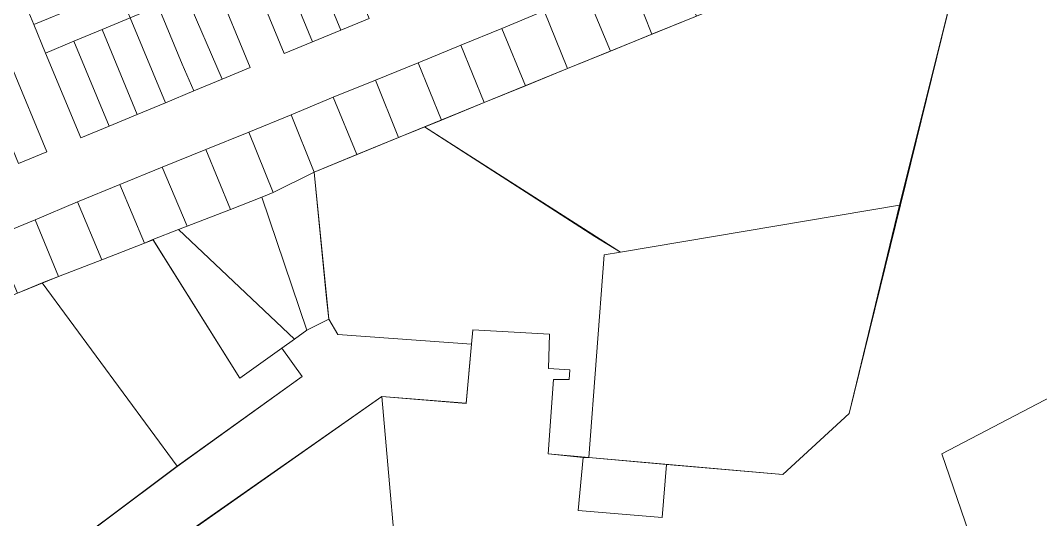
# Model space of a CAD drawing. Header units: metres. Extents: x 3873 to 16340, y -5213 to 3289.
# Drawn here: x 4135.6 to 4469, y 2550.4 to 2713.3 of the extents above; entities that cross this region are included whole.
import ezdxf

# ---------------------------------------------------------------- set-up
doc = ezdxf.new("R2010")
doc.units = ezdxf.units.M
doc.layers.add('CONTEXTO-MANZANAS', color=8, linetype='Continuous', lineweight=0, plot=False)
doc.layers.add('CONTEXTO-PARCELAS', color=9, linetype='Continuous', lineweight=0, plot=False)

msp = doc.modelspace()

# ---------------------------------------------------------------- linework, layer by layer
at = {"layer": 'CONTEXTO-MANZANAS'}
for points in [[(4132.82, 2833.69), (4141.57, 2838.69), (4150.32, 2843.69), (4164.79, 2808.82), (4168.63, 2799.57), (4172.44, 2790.35), (4176.29, 2781.1), (4180.1, 2771.88), (4183.94, 2762.63), (4187.79, 2753.38), (4191.6, 2744.16), (4195.41, 2734.91), (4199.22, 2725.69), (4210.72, 2697.97), (4201.5, 2694.16), (4192.25, 2690.32), (4183, 2686.47), (4173.79, 2682.66), (4164.54, 2678.82), (4155.32, 2675), (4143.82, 2702.69), (4139.97, 2711.94), (4136.16, 2721.19), (4132.04, 2731.13)], [(4249.6, 2713.91), (4240.32, 2710.13), (4231.07, 2706.35), (4221.82, 2702.57), (4210.32, 2730.29)], [(4126.78, 2642.69), (4140.4, 2648.27), (4154.29, 2654.09), (4168.09, 2659.8), (4181.93, 2665.42), (4196.14, 2671.19), (4210.2, 2676.82), (4224.02, 2682.52), (4237.77, 2688.27), (4251.66, 2693.8), (4265.57, 2699.46), (4279.46, 2705.21), (4292.89, 2710.73), (4306.71, 2716.44)], [(4132.75, 2698.1), (4144.22, 2670.41), (4135, 2666.6)]]:
    msp.add_lwpolyline(points, dxfattribs=at)
at = {"layer": 'CONTEXTO-PARCELAS'}
for points in [[(4313.59, 2451), (4279.6, 2515.97), (4260.16, 2517.43), (4253.65, 2590.62), (4281.21, 2588.38), (4283.04, 2607.68), (4283.45, 2612.29), (4308.51, 2610.88), (4308.19, 2599.72), (4315.16, 2599.25), (4314.92, 2596.1), (4309.82, 2596.16), (4308.09, 2571.84), (4319.46, 2570.71), (4317.88, 2553.4), (4345.29, 2551.12), (4346.69, 2568.42), (4384.74, 2565.13), (4406.43, 2585.08), (4440.12, 2721.75), (4462.85, 2731.12), (4455.89, 2755.23), (4467.52, 2759.97), (4470.12, 2761.03)], [(4313.59, 2451), (4279.6, 2515.97), (4260.16, 2517.43), (4253.65, 2590.62), (4281.21, 2588.38), (4283.04, 2607.68), (4283.45, 2612.29), (4308.51, 2610.88), (4308.19, 2599.72), (4315.16, 2599.25), (4314.92, 2596.1), (4309.82, 2596.16), (4308.09, 2571.84), (4319.46, 2570.71), (4317.88, 2553.4), (4345.29, 2551.12), (4346.69, 2568.42), (4384.74, 2565.13), (4406.43, 2585.08), (4440.12, 2721.75), (4462.85, 2731.12), (4455.89, 2755.23), (4467.52, 2759.97), (4470.12, 2761.03)], [(4267.69, 2678.56), (4314.39, 2697.58), (4370.49, 2720.44), (4384.34, 2726.08), (4376.85, 2745.01), (4390.1, 2750.46), (4397.86, 2731.59), (4411.54, 2737.16), (4425.67, 2742.92), (4439.39, 2748.51), (4455.89, 2755.23), (4462.85, 2731.12), (4440.12, 2721.75), (4422.87, 2653.05), (4331.65, 2637.64), (4267.69, 2678.56)], [(4267.69, 2678.56), (4314.39, 2697.58), (4370.49, 2720.44), (4384.34, 2726.08), (4376.85, 2745.01), (4390.1, 2750.46), (4397.86, 2731.59), (4411.54, 2737.16), (4425.67, 2742.92), (4439.39, 2748.51), (4455.89, 2755.23), (4462.85, 2731.12), (4440.12, 2721.75), (4422.87, 2653.05), (4331.65, 2637.64), (4267.69, 2678.56)], [(4228.85, 2737.85), (4238.13, 2741.63), (4249.6, 2713.91), (4240.32, 2710.13), (4228.85, 2737.85)], [(4228.85, 2737.85), (4238.13, 2741.63), (4249.6, 2713.91), (4240.32, 2710.13), (4228.85, 2737.85)], [(4228.85, 2737.85), (4238.13, 2741.63), (4249.6, 2713.91), (4240.32, 2710.13), (4228.85, 2737.85)], [(4219.6, 2734.07), (4228.85, 2737.85), (4240.32, 2710.13), (4231.07, 2706.35), (4219.6, 2734.07)], [(4219.6, 2734.07), (4228.85, 2737.85), (4240.32, 2710.13), (4231.07, 2706.35), (4219.6, 2734.07)], [(4219.6, 2734.07), (4228.85, 2737.85), (4240.32, 2710.13), (4231.07, 2706.35), (4219.6, 2734.07)], [(4221.82, 2702.57), (4210.32, 2730.29), (4219.6, 2734.07), (4231.07, 2706.35), (4221.82, 2702.57)], [(4221.82, 2702.57), (4210.32, 2730.29), (4219.6, 2734.07), (4231.07, 2706.35), (4221.82, 2702.57)], [(4221.82, 2702.57), (4210.32, 2730.29), (4219.6, 2734.07), (4231.07, 2706.35), (4221.82, 2702.57)], [(4136.16, 2721.19), (4163.85, 2732.66), (4167.69, 2723.41), (4139.97, 2711.94), (4136.16, 2721.19)], [(4136.16, 2721.19), (4163.85, 2732.66), (4167.69, 2723.41), (4139.97, 2711.94), (4136.16, 2721.19)], [(4136.16, 2721.19), (4163.85, 2732.66), (4167.69, 2723.41), (4139.97, 2711.94), (4136.16, 2721.19)], [(4348.65, 2733.47), (4356.5, 2714.74), (4341.96, 2708.82), (4334.39, 2727.86), (4348.65, 2733.47)], [(4348.65, 2733.47), (4356.5, 2714.74), (4341.96, 2708.82), (4334.39, 2727.86), (4348.65, 2733.47)], [(4334.39, 2727.86), (4341.96, 2708.82), (4328.41, 2703.29), (4320.56, 2722.08), (4334.39, 2727.86)], [(4334.39, 2727.86), (4341.96, 2708.82), (4328.41, 2703.29), (4320.56, 2722.08), (4334.39, 2727.86)], [(4189.69, 2721.72), (4199.22, 2725.69), (4210.72, 2697.97), (4201.5, 2694.16), (4189.69, 2721.72)], [(4189.69, 2721.72), (4199.22, 2725.69), (4210.72, 2697.97), (4201.5, 2694.16), (4189.69, 2721.72)], [(4189.69, 2721.72), (4199.22, 2725.69), (4210.72, 2697.97), (4201.5, 2694.16), (4189.69, 2721.72)], [(4167.69, 2723.41), (4171.5, 2714.19), (4162.29, 2710.35), (4153.07, 2706.54), (4143.82, 2702.69), (4139.97, 2711.94), (4167.69, 2723.41)], [(4167.69, 2723.41), (4171.5, 2714.19), (4162.29, 2710.35), (4153.07, 2706.54), (4143.82, 2702.69), (4139.97, 2711.94), (4167.69, 2723.41)], [(4167.69, 2723.41), (4171.5, 2714.19), (4162.29, 2710.35), (4153.07, 2706.54), (4143.82, 2702.69), (4139.97, 2711.94), (4167.69, 2723.41)], [(4180.57, 2717.94), (4180.25, 2718.66), (4189.29, 2722.72), (4189.69, 2721.72), (4201.5, 2694.16), (4192.25, 2690.32), (4188.47, 2699), (4180.57, 2717.94)], [(4180.57, 2717.94), (4180.25, 2718.66), (4189.29, 2722.72), (4189.69, 2721.72), (4201.5, 2694.16), (4192.25, 2690.32), (4188.47, 2699), (4180.57, 2717.94)], [(4180.57, 2717.94), (4180.25, 2718.66), (4189.29, 2722.72), (4189.69, 2721.72), (4201.5, 2694.16), (4192.25, 2690.32), (4188.47, 2699), (4180.57, 2717.94)], [(4320.56, 2722.08), (4328.41, 2703.29), (4314.39, 2697.58), (4306.71, 2716.44), (4320.56, 2722.08)], [(4320.56, 2722.08), (4328.41, 2703.29), (4314.39, 2697.58), (4306.71, 2716.44), (4320.56, 2722.08)], [(4180.57, 2717.94), (4188.47, 2699), (4192.25, 2690.32), (4183, 2686.47), (4171.5, 2714.19), (4180.57, 2717.94)], [(4180.57, 2717.94), (4188.47, 2699), (4192.25, 2690.32), (4183, 2686.47), (4171.5, 2714.19), (4180.57, 2717.94)], [(4180.57, 2717.94), (4188.47, 2699), (4192.25, 2690.32), (4183, 2686.47), (4171.5, 2714.19), (4180.57, 2717.94)], [(4173.79, 2682.66), (4162.29, 2710.35), (4171.5, 2714.19), (4183, 2686.47), (4173.79, 2682.66)], [(4173.79, 2682.66), (4162.29, 2710.35), (4171.5, 2714.19), (4183, 2686.47), (4173.79, 2682.66)], [(4173.79, 2682.66), (4162.29, 2710.35), (4171.5, 2714.19), (4183, 2686.47), (4173.79, 2682.66)], [(4306.71, 2716.44), (4314.39, 2697.58), (4300.63, 2691.98), (4292.89, 2710.73), (4306.71, 2716.44)], [(4306.71, 2716.44), (4314.39, 2697.58), (4300.63, 2691.98), (4292.89, 2710.73), (4306.71, 2716.44)], [(4292.89, 2710.73), (4300.63, 2691.98), (4287.17, 2686.49), (4279.46, 2705.21), (4292.89, 2710.73)], [(4292.89, 2710.73), (4300.63, 2691.98), (4287.17, 2686.49), (4279.46, 2705.21), (4292.89, 2710.73)], [(4164.54, 2678.82), (4153.07, 2706.54), (4162.29, 2710.35), (4173.79, 2682.66), (4164.54, 2678.82)], [(4164.54, 2678.82), (4153.07, 2706.54), (4162.29, 2710.35), (4173.79, 2682.66), (4164.54, 2678.82)], [(4164.54, 2678.82), (4153.07, 2706.54), (4162.29, 2710.35), (4173.79, 2682.66), (4164.54, 2678.82)], [(4155.32, 2675), (4143.82, 2702.69), (4153.07, 2706.54), (4164.54, 2678.82), (4155.32, 2675)], [(4155.32, 2675), (4143.82, 2702.69), (4153.07, 2706.54), (4164.54, 2678.82), (4155.32, 2675)], [(4155.32, 2675), (4143.82, 2702.69), (4153.07, 2706.54), (4164.54, 2678.82), (4155.32, 2675)], [(4279.46, 2705.21), (4287.17, 2686.49), (4273.18, 2680.79), (4265.57, 2699.46), (4279.46, 2705.21)], [(4279.46, 2705.21), (4287.17, 2686.49), (4273.18, 2680.79), (4265.57, 2699.46), (4279.46, 2705.21)], [(4135, 2666.6), (4123.54, 2694.29), (4132.75, 2698.1), (4144.22, 2670.41), (4135, 2666.6)], [(4135, 2666.6), (4123.54, 2694.29), (4132.75, 2698.1), (4144.22, 2670.41), (4135, 2666.6)], [(4135, 2666.6), (4123.54, 2694.29), (4132.75, 2698.1), (4144.22, 2670.41), (4135, 2666.6)], [(4265.57, 2699.46), (4273.18, 2680.79), (4259.18, 2675.09), (4251.66, 2693.8), (4265.57, 2699.46)], [(4265.57, 2699.46), (4273.18, 2680.79), (4259.18, 2675.09), (4251.66, 2693.8), (4265.57, 2699.46)], [(4251.66, 2693.8), (4259.18, 2675.09), (4245.49, 2669.51), (4237.77, 2688.27), (4251.66, 2693.8)], [(4251.66, 2693.8), (4259.18, 2675.09), (4245.49, 2669.51), (4237.77, 2688.27), (4251.66, 2693.8)], [(4237.77, 2688.27), (4245.49, 2669.51), (4231.56, 2663.84), (4224.02, 2682.52), (4237.77, 2688.27)], [(4237.77, 2688.27), (4245.49, 2669.51), (4231.56, 2663.84), (4224.02, 2682.52), (4237.77, 2688.27)], [(4224.02, 2682.52), (4231.56, 2663.84), (4218.17, 2657.17), (4210.2, 2676.82), (4224.02, 2682.52)], [(4224.02, 2682.52), (4231.56, 2663.84), (4218.17, 2657.17), (4210.2, 2676.82), (4224.02, 2682.52)], [(4231.56, 2663.84), (4267.69, 2678.56), (4323.27, 2642.78), (4331.65, 2637.64), (4326.36, 2636.79), (4321.38, 2570.61), (4308.09, 2571.84), (4309.82, 2596.16), (4314.92, 2596.1), (4315.16, 2599.25), (4308.19, 2599.72), (4308.51, 2610.88), (4283.45, 2612.29), (4283.04, 2607.68), (4239.35, 2610.76), (4236.35, 2615.84), (4231.56, 2663.84)], [(4231.56, 2663.84), (4267.69, 2678.56), (4323.27, 2642.78), (4331.65, 2637.64), (4326.36, 2636.79), (4321.38, 2570.61), (4308.09, 2571.84), (4309.82, 2596.16), (4314.92, 2596.1), (4315.16, 2599.25), (4308.19, 2599.72), (4308.51, 2610.88), (4283.45, 2612.29), (4283.04, 2607.68), (4239.35, 2610.76), (4236.35, 2615.84), (4231.56, 2663.84)], [(4210.2, 2676.82), (4218.17, 2657.17), (4214.48, 2655.59), (4204.24, 2651.63), (4196.14, 2671.19), (4210.2, 2676.82)], [(4210.2, 2676.82), (4218.17, 2657.17), (4214.48, 2655.59), (4204.24, 2651.63), (4196.14, 2671.19), (4210.2, 2676.82)], [(4196.14, 2671.19), (4204.24, 2651.63), (4190.05, 2646.14), (4181.93, 2665.42), (4196.14, 2671.19)], [(4196.14, 2671.19), (4204.24, 2651.63), (4190.05, 2646.14), (4181.93, 2665.42), (4196.14, 2671.19)], [(4181.93, 2665.42), (4190.05, 2646.14), (4187.22, 2645.04), (4178.9, 2641.83), (4176.16, 2640.66), (4168.09, 2659.8), (4181.93, 2665.42)], [(4181.93, 2665.42), (4190.05, 2646.14), (4187.22, 2645.04), (4178.9, 2641.83), (4176.16, 2640.66), (4168.09, 2659.8), (4181.93, 2665.42)], [(4231.56, 2663.84), (4235.66, 2622.66), (4236.35, 2615.84), (4229.21, 2612.2), (4214.48, 2655.59), (4218.17, 2657.17), (4231.56, 2663.84)], [(4231.56, 2663.84), (4235.66, 2622.66), (4236.35, 2615.84), (4229.21, 2612.2), (4214.48, 2655.59), (4218.17, 2657.17), (4231.56, 2663.84)], [(4168.09, 2659.8), (4176.16, 2640.66), (4162.19, 2635.22), (4154.27, 2654.14), (4168.09, 2659.8)], [(4168.09, 2659.8), (4176.16, 2640.66), (4162.19, 2635.22), (4154.27, 2654.14), (4168.09, 2659.8)], [(4154.27, 2654.14), (4162.19, 2635.22), (4147.98, 2629.78), (4140.4, 2648.27), (4154.27, 2654.14)], [(4154.27, 2654.14), (4162.19, 2635.22), (4147.98, 2629.78), (4140.4, 2648.27), (4154.27, 2654.14)], [(4187.22, 2645.04), (4190.05, 2646.14), (4204.24, 2651.63), (4214.48, 2655.59), (4229.21, 2612.2), (4225.14, 2609.3), (4187.22, 2645.04)], [(4187.22, 2645.04), (4190.05, 2646.14), (4204.24, 2651.63), (4214.48, 2655.59), (4229.21, 2612.2), (4225.14, 2609.3), (4187.22, 2645.04)], [(4326.36, 2636.79), (4331.65, 2637.64), (4422.87, 2653.05), (4406.43, 2585.08), (4384.74, 2565.13), (4321.38, 2570.61), (4326.36, 2636.79)], [(4326.36, 2636.79), (4331.65, 2637.64), (4422.87, 2653.05), (4406.43, 2585.08), (4384.74, 2565.13), (4321.38, 2570.61), (4326.36, 2636.79)], [(4140.4, 2648.27), (4147.98, 2629.78), (4134.59, 2624.33), (4126.78, 2642.69), (4140.4, 2648.27)], [(4140.4, 2648.27), (4147.98, 2629.78), (4134.59, 2624.33), (4126.78, 2642.69), (4140.4, 2648.27)], [(4207.24, 2596.52), (4178.9, 2641.83), (4187.22, 2645.04), (4225.14, 2609.3), (4220.97, 2606.32), (4207.24, 2596.52)], [(4207.24, 2596.52), (4178.9, 2641.83), (4187.22, 2645.04), (4225.14, 2609.3), (4220.97, 2606.32), (4207.24, 2596.52)], [(4142.69, 2627.63), (4147.98, 2629.78), (4162.19, 2635.22), (4176.16, 2640.66), (4178.96, 2641.75), (4207.24, 2596.52), (4220.97, 2606.32), (4227.66, 2597.12), (4186.8, 2567.81), (4142.69, 2627.63)], [(4142.69, 2627.63), (4147.98, 2629.78), (4162.19, 2635.22), (4176.16, 2640.66), (4178.96, 2641.75), (4207.24, 2596.52), (4220.97, 2606.32), (4227.66, 2597.12), (4186.8, 2567.81), (4142.69, 2627.63)], [(4186.8, 2567.81), (4139.46, 2532.41), (4085.43, 2604.3), (4092.99, 2607.38), (4107.07, 2613.11), (4120.85, 2618.73), (4134.59, 2624.33), (4142.69, 2627.63), (4186.8, 2567.81)], [(4186.8, 2567.81), (4139.46, 2532.41), (4085.43, 2604.3), (4092.99, 2607.38), (4107.07, 2613.11), (4120.85, 2618.73), (4134.59, 2624.33), (4142.69, 2627.63), (4186.8, 2567.81)], [(4186.85, 2567.74), (4227.66, 2597.12), (4220.97, 2606.32), (4225.14, 2609.3), (4229.21, 2612.2), (4236.35, 2615.84), (4239.35, 2610.76), (4283.04, 2607.68), (4281.27, 2588.31), (4253.71, 2590.54), (4191.36, 2546.88), (4151.33, 2516.92), (4139.51, 2532.33), (4186.85, 2567.74)], [(4186.85, 2567.74), (4227.66, 2597.12), (4220.97, 2606.32), (4225.14, 2609.3), (4229.21, 2612.2), (4236.35, 2615.84), (4239.35, 2610.76), (4283.04, 2607.68), (4281.27, 2588.31), (4253.71, 2590.54), (4191.36, 2546.88), (4151.33, 2516.92), (4139.51, 2532.33), (4186.85, 2567.74)], [(4484.6, 2596.9), (4436.75, 2571.87), (4453.15, 2524.02), (4313.59, 2451)], [(4484.6, 2596.9), (4436.75, 2571.87), (4453.15, 2524.02), (4313.59, 2451)], [(4484.6, 2596.9), (4501, 2549.06), (4453.15, 2524.02), (4436.75, 2571.87), (4484.6, 2596.9)], [(4484.6, 2596.9), (4501, 2549.06), (4453.15, 2524.02), (4436.75, 2571.87), (4484.6, 2596.9)], [(4191.31, 2546.95), (4253.65, 2590.62), (4260.16, 2517.43), (4279.6, 2515.97), (4313.59, 2451), (4231.93, 2410.33), (4211.59, 2437.23), (4251.59, 2467.23), (4245.74, 2474.96), (4239.89, 2482.7), (4234.04, 2490.44), (4228.19, 2498.18), (4222.34, 2505.91), (4216.49, 2513.65), (4210.64, 2521.39), (4204.79, 2529.13), (4198.94, 2536.86), (4191.31, 2546.95)], [(4191.31, 2546.95), (4253.65, 2590.62), (4260.16, 2517.43), (4279.6, 2515.97), (4313.59, 2451), (4231.93, 2410.33), (4211.59, 2437.23), (4251.59, 2467.23), (4245.74, 2474.96), (4239.89, 2482.7), (4234.04, 2490.44), (4228.19, 2498.18), (4222.34, 2505.91), (4216.49, 2513.65), (4210.64, 2521.39), (4204.79, 2529.13), (4198.94, 2536.86), (4191.31, 2546.95)], [(4346.69, 2568.42), (4345.29, 2551.12), (4317.88, 2553.4), (4319.46, 2570.71), (4321.38, 2570.61), (4346.69, 2568.42), (4346.69, 2568.42)], [(4346.69, 2568.42), (4345.29, 2551.12), (4317.88, 2553.4), (4319.46, 2570.71), (4321.38, 2570.61), (4346.69, 2568.42), (4346.69, 2568.42)]]:
    msp.add_lwpolyline(points, dxfattribs=at)

doc.saveas('drawing.dxf')
